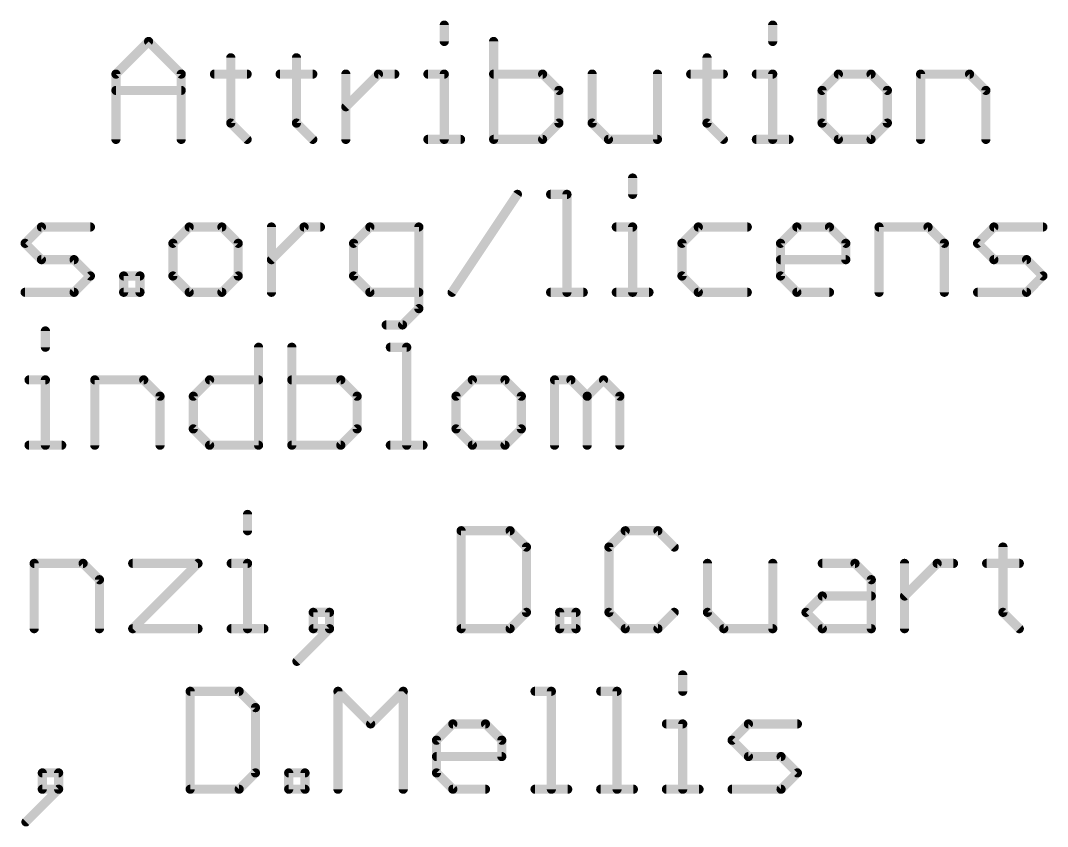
# Model space of a CAD drawing. Extents: x -0.75 to 3.47, y -1.8 to 2.11.
# Drawn here: x 1.404 to 2.075, y -1.796 to -1.269 of the extents above; entities that cross this region are included whole.
import ezdxf

# ---------------------------------------------------------------- set-up
doc = ezdxf.new("R2010")
doc.units = 0
doc.header["$MEASUREMENT"] = 0
doc.layers.add('51', color=53, linetype='CONTINUOUS')

msp = doc.modelspace()

# ---------------------------------------------------------------- linework, layer by layer
at = {"layer": '51', "const_width": 0.006}
for points in [[(1.680737, -1.27227), (1.680737, -1.282945)], [(1.895587, -1.27227), (1.895587, -1.282945)], [(1.465954, -1.304297), (1.487305, -1.282945)], [(1.487305, -1.282945), (1.508657, -1.304297)], [(1.713031, -1.282945), (1.713031, -1.347)], [(1.541085, -1.293621), (1.541085, -1.336324)], [(1.584055, -1.293621), (1.584055, -1.336324)], [(1.852617, -1.293621), (1.852617, -1.336324)], [(1.465954, -1.347), (1.465954, -1.304297)], [(1.508657, -1.304297), (1.508657, -1.347)], [(1.530409, -1.304297), (1.55176, -1.304297)], [(1.573379, -1.304297), (1.59473, -1.304297)], [(1.616349, -1.347), (1.616349, -1.304297)], [(1.616349, -1.325648), (1.6377, -1.304297)], [(1.6377, -1.304297), (1.648376, -1.304297)], [(1.670061, -1.304297), (1.680737, -1.304297)], [(1.680737, -1.304297), (1.680737, -1.347)], [(1.745059, -1.304297), (1.713031, -1.304297)], [(1.755734, -1.314973), (1.745059, -1.304297)], [(1.777486, -1.304297), (1.777486, -1.336324)], [(1.820189, -1.347), (1.820189, -1.304297)], [(1.841941, -1.304297), (1.863293, -1.304297)], [(1.884911, -1.304297), (1.895587, -1.304297)], [(1.895587, -1.304297), (1.895587, -1.347)], [(1.938557, -1.304297), (1.927881, -1.314973)], [(1.959909, -1.304297), (1.938557, -1.304297)], [(1.970584, -1.314973), (1.959909, -1.304297)], [(1.992336, -1.347), (1.992336, -1.304297)], [(1.992336, -1.304297), (2.024364, -1.304297)], [(2.024364, -1.304297), (2.035039, -1.314973)], [(1.465954, -1.314973), (1.508657, -1.314973)], [(1.755734, -1.336324), (1.755734, -1.314973)], [(1.927881, -1.314973), (1.927881, -1.336324)], [(1.970584, -1.336324), (1.970584, -1.314973)], [(2.035039, -1.314973), (2.035039, -1.347)], [(1.541085, -1.336324), (1.55176, -1.347)], [(1.584055, -1.336324), (1.59473, -1.347)], [(1.745059, -1.347), (1.755734, -1.336324)], [(1.777486, -1.336324), (1.788162, -1.347)], [(1.852617, -1.336324), (1.863293, -1.347)], [(1.927881, -1.336324), (1.938557, -1.347)], [(1.959909, -1.347), (1.970584, -1.336324)], [(1.670061, -1.347), (1.691413, -1.347)], [(1.713031, -1.347), (1.745059, -1.347)], [(1.788162, -1.347), (1.820189, -1.347)], [(1.884911, -1.347), (1.906263, -1.347)], [(1.938557, -1.347), (1.959909, -1.347)], [(1.80396, -1.37227), (1.80396, -1.382945)], [(1.685859, -1.447), (1.728562, -1.382945)], [(1.750314, -1.382945), (1.76099, -1.382945)], [(1.76099, -1.382945), (1.76099, -1.447)], [(1.406554, -1.414973), (1.41723, -1.404297)], [(1.41723, -1.404297), (1.449258, -1.404297)], [(1.513913, -1.404297), (1.503237, -1.414973)], [(1.535264, -1.404297), (1.513913, -1.404297)], [(1.54594, -1.414973), (1.535264, -1.404297)], [(1.567692, -1.447), (1.567692, -1.404297)], [(1.567692, -1.425648), (1.589043, -1.404297)], [(1.589043, -1.404297), (1.599719, -1.404297)], [(1.63208, -1.404297), (1.621404, -1.414973)], [(1.664107, -1.404297), (1.63208, -1.404297)], [(1.664107, -1.457676), (1.664107, -1.404297)], [(1.793284, -1.404297), (1.80396, -1.404297)], [(1.80396, -1.404297), (1.80396, -1.447)], [(1.84693, -1.404297), (1.836254, -1.414973)], [(1.878957, -1.404297), (1.84693, -1.404297)], [(1.900709, -1.414973), (1.911385, -1.404297)], [(1.911385, -1.404297), (1.932736, -1.404297)], [(1.932736, -1.404297), (1.943412, -1.414973)], [(1.965164, -1.447), (1.965164, -1.404297)], [(1.965164, -1.404297), (1.997191, -1.404297)], [(1.997191, -1.404297), (2.007867, -1.414973)], [(2.029619, -1.414973), (2.040295, -1.404297)], [(2.040295, -1.404297), (2.072322, -1.404297)], [(1.41723, -1.425648), (1.406554, -1.414973)], [(1.503237, -1.414973), (1.503237, -1.436324)], [(1.54594, -1.436324), (1.54594, -1.414973)], [(1.621404, -1.414973), (1.621404, -1.436324)], [(1.836254, -1.414973), (1.836254, -1.436324)], [(1.900709, -1.436324), (1.900709, -1.414973)], [(1.943412, -1.414973), (1.943412, -1.425648)], [(2.007867, -1.414973), (2.007867, -1.447)], [(2.040295, -1.425648), (2.029619, -1.414973)], [(1.438582, -1.425648), (1.41723, -1.425648)], [(1.449258, -1.436324), (1.438582, -1.425648)], [(1.943412, -1.425648), (1.900709, -1.425648)], [(2.061646, -1.425648), (2.040295, -1.425648)], [(2.072322, -1.436324), (2.061646, -1.425648)], [(1.438582, -1.447), (1.449258, -1.436324)], [(1.471009, -1.447), (1.471009, -1.436324)], [(1.471009, -1.436324), (1.481685, -1.436324)], [(1.481685, -1.436324), (1.481685, -1.447)], [(1.503237, -1.436324), (1.513913, -1.447)], [(1.535264, -1.447), (1.54594, -1.436324)], [(1.621404, -1.436324), (1.63208, -1.447)], [(1.836254, -1.436324), (1.84693, -1.447)], [(1.911385, -1.447), (1.900709, -1.436324)], [(2.061646, -1.447), (2.072322, -1.436324)], [(1.406554, -1.447), (1.438582, -1.447)], [(1.481685, -1.447), (1.471009, -1.447)], [(1.513913, -1.447), (1.535264, -1.447)], [(1.63208, -1.447), (1.664107, -1.447)], [(1.750314, -1.447), (1.771666, -1.447)], [(1.793284, -1.447), (1.814636, -1.447)], [(1.84693, -1.447), (1.878957, -1.447)], [(1.932736, -1.447), (1.911385, -1.447)], [(2.029619, -1.447), (2.061646, -1.447)], [(1.653432, -1.468352), (1.664107, -1.457676)], [(1.419813, -1.47227), (1.419813, -1.482945)], [(1.642756, -1.468352), (1.653432, -1.468352)], [(1.559266, -1.482945), (1.559266, -1.547)], [(1.581017, -1.482945), (1.581017, -1.547)], [(1.645472, -1.482945), (1.656148, -1.482945)], [(1.656148, -1.482945), (1.656148, -1.547)], [(1.409137, -1.504297), (1.419813, -1.504297)], [(1.419813, -1.504297), (1.419813, -1.547)], [(1.452107, -1.547), (1.452107, -1.504297)], [(1.452107, -1.504297), (1.484135, -1.504297)], [(1.484135, -1.504297), (1.494811, -1.514973)], [(1.516562, -1.514973), (1.527238, -1.504297)], [(1.527238, -1.504297), (1.559266, -1.504297)], [(1.613045, -1.504297), (1.581017, -1.504297)], [(1.62372, -1.514973), (1.613045, -1.504297)], [(1.699118, -1.504297), (1.688442, -1.514973)], [(1.72047, -1.504297), (1.699118, -1.504297)], [(1.731145, -1.514973), (1.72047, -1.504297)], [(1.752897, -1.547), (1.752897, -1.504297)], [(1.752897, -1.504297), (1.763573, -1.504297)], [(1.763573, -1.504297), (1.774249, -1.514973)], [(1.774249, -1.514973), (1.784925, -1.504297)], [(1.784925, -1.504297), (1.7956, -1.514973)], [(1.494811, -1.514973), (1.494811, -1.547)], [(1.516562, -1.536324), (1.516562, -1.514973)], [(1.62372, -1.536324), (1.62372, -1.514973)], [(1.688442, -1.514973), (1.688442, -1.536324)], [(1.731145, -1.536324), (1.731145, -1.514973)], [(1.774249, -1.514973), (1.774249, -1.547)], [(1.7956, -1.514973), (1.7956, -1.547)], [(1.527238, -1.547), (1.516562, -1.536324)], [(1.613045, -1.547), (1.62372, -1.536324)], [(1.688442, -1.536324), (1.699118, -1.547)], [(1.72047, -1.547), (1.731145, -1.536324)], [(1.409137, -1.547), (1.430489, -1.547)], [(1.559266, -1.547), (1.527238, -1.547)], [(1.581017, -1.547), (1.613045, -1.547)], [(1.645472, -1.547), (1.666824, -1.547)], [(1.699118, -1.547), (1.72047, -1.547)], [(1.552062, -1.59227), (1.552062, -1.602945)], [(1.691781, -1.602945), (1.691781, -1.667)], [(1.723808, -1.602945), (1.691781, -1.602945)], [(1.734484, -1.613621), (1.723808, -1.602945)], [(1.799139, -1.602945), (1.788464, -1.613621)], [(1.820491, -1.602945), (1.799139, -1.602945)], [(1.831167, -1.613621), (1.820491, -1.602945)], [(1.734484, -1.656324), (1.734484, -1.613621)], [(1.788464, -1.613621), (1.788464, -1.656324)], [(2.046217, -1.613621), (2.046217, -1.656324)], [(1.412476, -1.667), (1.412476, -1.624297)], [(1.412476, -1.624297), (1.444504, -1.624297)], [(1.444504, -1.624297), (1.455179, -1.634973)], [(1.476931, -1.624297), (1.519634, -1.624297)], [(1.519634, -1.624297), (1.476931, -1.667)], [(1.541386, -1.624297), (1.552062, -1.624297)], [(1.552062, -1.624297), (1.552062, -1.667)], [(1.852919, -1.624297), (1.852919, -1.656324)], [(1.895622, -1.667), (1.895622, -1.624297)], [(1.928049, -1.624297), (1.949401, -1.624297)], [(1.949401, -1.624297), (1.960077, -1.634973)], [(1.981828, -1.667), (1.981828, -1.624297)], [(1.981828, -1.645648), (2.00318, -1.624297)], [(2.00318, -1.624297), (2.013856, -1.624297)], [(2.035541, -1.624297), (2.056892, -1.624297)], [(1.455179, -1.634973), (1.455179, -1.667)], [(1.960077, -1.634973), (1.960077, -1.667)], [(1.917374, -1.656324), (1.928049, -1.645648)], [(1.928049, -1.645648), (1.960077, -1.645648)], [(1.605708, -1.656324), (1.595032, -1.656324)], [(1.595032, -1.656324), (1.595032, -1.667)], [(1.605708, -1.667), (1.605708, -1.656324)], [(1.723808, -1.667), (1.734484, -1.656324)], [(1.756236, -1.667), (1.756236, -1.656324)], [(1.756236, -1.656324), (1.766912, -1.656324)], [(1.766912, -1.656324), (1.766912, -1.667)], [(1.788464, -1.656324), (1.799139, -1.667)], [(1.820491, -1.667), (1.831167, -1.656324)], [(1.852919, -1.656324), (1.863594, -1.667)], [(1.928049, -1.667), (1.917374, -1.656324)], [(2.046217, -1.656324), (2.056892, -1.667)], [(1.476931, -1.667), (1.519634, -1.667)], [(1.541386, -1.667), (1.562738, -1.667)], [(1.584356, -1.688352), (1.605708, -1.667)], [(1.595032, -1.667), (1.605708, -1.667)], [(1.691781, -1.667), (1.723808, -1.667)], [(1.766912, -1.667), (1.756236, -1.667)], [(1.799139, -1.667), (1.820491, -1.667)], [(1.863594, -1.667), (1.895622, -1.667)], [(1.960077, -1.667), (1.928049, -1.667)], [(1.836739, -1.69727), (1.836739, -1.707945)], [(1.514531, -1.707945), (1.514531, -1.772)], [(1.546558, -1.707945), (1.514531, -1.707945)], [(1.557234, -1.718621), (1.546558, -1.707945)], [(1.611213, -1.772), (1.611213, -1.707945)], [(1.611213, -1.707945), (1.632565, -1.729297)], [(1.632565, -1.729297), (1.653917, -1.707945)], [(1.653917, -1.707945), (1.653917, -1.772)], [(1.740123, -1.707945), (1.750799, -1.707945)], [(1.750799, -1.707945), (1.750799, -1.772)], [(1.783093, -1.707945), (1.793769, -1.707945)], [(1.793769, -1.707945), (1.793769, -1.772)], [(1.557234, -1.761324), (1.557234, -1.718621)], [(1.675668, -1.739973), (1.686344, -1.729297)], [(1.686344, -1.729297), (1.707696, -1.729297)], [(1.707696, -1.729297), (1.718372, -1.739973)], [(1.826063, -1.729297), (1.836739, -1.729297)], [(1.836739, -1.729297), (1.836739, -1.772)], [(1.869033, -1.739973), (1.879709, -1.729297)], [(1.879709, -1.729297), (1.911736, -1.729297)], [(1.675668, -1.761324), (1.675668, -1.739973)], [(1.718372, -1.739973), (1.718372, -1.750648)], [(1.879709, -1.750648), (1.869033, -1.739973)], [(1.718372, -1.750648), (1.675668, -1.750648)], [(1.901061, -1.750648), (1.879709, -1.750648)], [(1.911736, -1.761324), (1.901061, -1.750648)], [(1.428458, -1.761324), (1.417782, -1.761324)], [(1.417782, -1.761324), (1.417782, -1.772)], [(1.428458, -1.772), (1.428458, -1.761324)], [(1.546558, -1.772), (1.557234, -1.761324)], [(1.578986, -1.772), (1.578986, -1.761324)], [(1.578986, -1.761324), (1.589662, -1.761324)], [(1.589662, -1.761324), (1.589662, -1.772)], [(1.686344, -1.772), (1.675668, -1.761324)], [(1.901061, -1.772), (1.911736, -1.761324)], [(1.407106, -1.793352), (1.428458, -1.772)], [(1.417782, -1.772), (1.428458, -1.772)], [(1.514531, -1.772), (1.546558, -1.772)], [(1.589662, -1.772), (1.578986, -1.772)], [(1.707696, -1.772), (1.686344, -1.772)], [(1.740123, -1.772), (1.761475, -1.772)], [(1.783093, -1.772), (1.804445, -1.772)], [(1.826063, -1.772), (1.847415, -1.772)], [(1.869033, -1.772), (1.901061, -1.772)]]:
    msp.add_lwpolyline(points, dxfattribs=at)
at = {"layer": '51', "const_width": 0.003}
for points in [[(1.682237, -1.27227, 1), (1.679237, -1.27227)], [(1.897087, -1.27227, 1), (1.894087, -1.27227)], [(1.488366, -1.281885, 1), (1.486245, -1.284006)], [(1.488366, -1.284006, 1), (1.486245, -1.281885)], [(1.679237, -1.282945, 1), (1.682237, -1.282945)], [(1.714531, -1.282945, 1), (1.711531, -1.282945)], [(1.894087, -1.282945, 1), (1.897087, -1.282945)], [(1.542585, -1.293621, 1), (1.539585, -1.293621)], [(1.585555, -1.293621, 1), (1.582555, -1.293621)], [(1.854117, -1.293621, 1), (1.851117, -1.293621)], [(1.467454, -1.304297, 1), (1.464454, -1.304297)], [(1.464893, -1.303236, 1), (1.467015, -1.305358)], [(1.510157, -1.304297, 1), (1.507157, -1.304297)], [(1.507596, -1.305358, 1), (1.509718, -1.303236)], [(1.530409, -1.302797, 1), (1.530409, -1.305797)], [(1.55176, -1.305797, 1), (1.55176, -1.302797)], [(1.573379, -1.302797, 1), (1.573379, -1.305797)], [(1.59473, -1.305797, 1), (1.59473, -1.302797)], [(1.617849, -1.304297, 1), (1.614849, -1.304297)], [(1.6377, -1.302797, 1), (1.6377, -1.305797)], [(1.638761, -1.305358, 1), (1.63664, -1.303236)], [(1.648376, -1.305797, 1), (1.648376, -1.302797)], [(1.670061, -1.302797, 1), (1.670061, -1.305797)], [(1.682237, -1.304297, 1), (1.679237, -1.304297)], [(1.680737, -1.305797, 1), (1.680737, -1.302797)], [(1.713031, -1.302797, 1), (1.713031, -1.305797)], [(1.746119, -1.303236, 1), (1.743998, -1.305358)], [(1.745059, -1.305797, 1), (1.745059, -1.302797)], [(1.778986, -1.304297, 1), (1.775986, -1.304297)], [(1.821689, -1.304297, 1), (1.818689, -1.304297)], [(1.841941, -1.302797, 1), (1.841941, -1.305797)], [(1.863293, -1.305797, 1), (1.863293, -1.302797)], [(1.884911, -1.302797, 1), (1.884911, -1.305797)], [(1.897087, -1.304297, 1), (1.894087, -1.304297)], [(1.895587, -1.305797, 1), (1.895587, -1.302797)], [(1.938557, -1.302797, 1), (1.938557, -1.305797)], [(1.939618, -1.305358, 1), (1.937496, -1.303236)], [(1.960969, -1.303236, 1), (1.958848, -1.305358)], [(1.959909, -1.305797, 1), (1.959909, -1.302797)], [(1.993836, -1.304297, 1), (1.990836, -1.304297)], [(1.992336, -1.302797, 1), (1.992336, -1.305797)], [(2.025424, -1.303236, 1), (2.023303, -1.305358)], [(2.024364, -1.305797, 1), (2.024364, -1.302797)], [(1.465954, -1.313473, 1), (1.465954, -1.316473)], [(1.508657, -1.316473, 1), (1.508657, -1.313473)], [(1.757234, -1.314973, 1), (1.754234, -1.314973)], [(1.754674, -1.316033, 1), (1.756795, -1.313912)], [(1.929381, -1.314973, 1), (1.926381, -1.314973)], [(1.926821, -1.313912, 1), (1.928942, -1.316033)], [(1.972084, -1.314973, 1), (1.969084, -1.314973)], [(1.969524, -1.316033, 1), (1.971645, -1.313912)], [(2.036539, -1.314973, 1), (2.033539, -1.314973)], [(2.033979, -1.316033, 1), (2.0361, -1.313912)], [(1.615288, -1.324588, 1), (1.61741, -1.326709)], [(1.542145, -1.335264, 1), (1.540024, -1.337385)], [(1.539585, -1.336324, 1), (1.542585, -1.336324)], [(1.585115, -1.335264, 1), (1.582994, -1.337385)], [(1.582555, -1.336324, 1), (1.585555, -1.336324)], [(1.754234, -1.336324, 1), (1.757234, -1.336324)], [(1.756795, -1.337385, 1), (1.754674, -1.335264)], [(1.775986, -1.336324, 1), (1.778986, -1.336324)], [(1.778547, -1.335264, 1), (1.776426, -1.337385)], [(1.853678, -1.335264, 1), (1.851556, -1.337385)], [(1.851117, -1.336324, 1), (1.854117, -1.336324)], [(1.926381, -1.336324, 1), (1.929381, -1.336324)], [(1.928942, -1.335264, 1), (1.926821, -1.337385)], [(1.969084, -1.336324, 1), (1.972084, -1.336324)], [(1.971645, -1.337385, 1), (1.969524, -1.335264)], [(1.464454, -1.347, 1), (1.467454, -1.347)], [(1.507157, -1.347, 1), (1.510157, -1.347)], [(1.5507, -1.348061, 1), (1.552821, -1.345939)], [(1.59367, -1.348061, 1), (1.595791, -1.345939)], [(1.614849, -1.347, 1), (1.617849, -1.347)], [(1.670061, -1.3455, 1), (1.670061, -1.3485)], [(1.679237, -1.347, 1), (1.682237, -1.347)], [(1.691413, -1.3485, 1), (1.691413, -1.3455)], [(1.713031, -1.3455, 1), (1.713031, -1.3485)], [(1.711531, -1.347, 1), (1.714531, -1.347)], [(1.743998, -1.345939, 1), (1.746119, -1.348061)], [(1.745059, -1.3485, 1), (1.745059, -1.3455)], [(1.788162, -1.3455, 1), (1.788162, -1.3485)], [(1.787101, -1.348061, 1), (1.789223, -1.345939)], [(1.818689, -1.347, 1), (1.821689, -1.347)], [(1.820189, -1.3485, 1), (1.820189, -1.3455)], [(1.862232, -1.348061, 1), (1.864353, -1.345939)], [(1.884911, -1.3455, 1), (1.884911, -1.3485)], [(1.894087, -1.347, 1), (1.897087, -1.347)], [(1.906263, -1.3485, 1), (1.906263, -1.3455)], [(1.938557, -1.3455, 1), (1.938557, -1.3485)], [(1.937496, -1.348061, 1), (1.939618, -1.345939)], [(1.958848, -1.345939, 1), (1.960969, -1.348061)], [(1.959909, -1.3485, 1), (1.959909, -1.3455)], [(1.990836, -1.347, 1), (1.993836, -1.347)], [(2.033539, -1.347, 1), (2.036539, -1.347)], [(1.80546, -1.37227, 1), (1.80246, -1.37227)], [(1.72981, -1.383777, 1), (1.727314, -1.382113)], [(1.750314, -1.381445, 1), (1.750314, -1.384445)], [(1.76249, -1.382945, 1), (1.75949, -1.382945)], [(1.76099, -1.384445, 1), (1.76099, -1.381445)], [(1.80246, -1.382945, 1), (1.80546, -1.382945)], [(1.41723, -1.402797, 1), (1.41723, -1.405797)], [(1.418291, -1.405358, 1), (1.416169, -1.403236)], [(1.449258, -1.405797, 1), (1.449258, -1.402797)], [(1.513913, -1.402797, 1), (1.513913, -1.405797)], [(1.514973, -1.405358, 1), (1.512852, -1.403236)], [(1.536325, -1.403236, 1), (1.534203, -1.405358)], [(1.535264, -1.405797, 1), (1.535264, -1.402797)], [(1.569192, -1.404297, 1), (1.566192, -1.404297)], [(1.589043, -1.402797, 1), (1.589043, -1.405797)], [(1.590104, -1.405358, 1), (1.587983, -1.403236)], [(1.599719, -1.405797, 1), (1.599719, -1.402797)], [(1.63208, -1.402797, 1), (1.63208, -1.405797)], [(1.633141, -1.405358, 1), (1.631019, -1.403236)], [(1.665607, -1.404297, 1), (1.662607, -1.404297)], [(1.664107, -1.405797, 1), (1.664107, -1.402797)], [(1.793284, -1.402797, 1), (1.793284, -1.405797)], [(1.80546, -1.404297, 1), (1.80246, -1.404297)], [(1.80396, -1.405797, 1), (1.80396, -1.402797)], [(1.84693, -1.402797, 1), (1.84693, -1.405797)], [(1.847991, -1.405358, 1), (1.845869, -1.403236)], [(1.878957, -1.405797, 1), (1.878957, -1.402797)], [(1.911385, -1.402797, 1), (1.911385, -1.405797)], [(1.912446, -1.405358, 1), (1.910324, -1.403236)], [(1.933797, -1.403236, 1), (1.931676, -1.405358)], [(1.932736, -1.405797, 1), (1.932736, -1.402797)], [(1.966664, -1.404297, 1), (1.963664, -1.404297)], [(1.965164, -1.402797, 1), (1.965164, -1.405797)], [(1.998252, -1.403236, 1), (1.996131, -1.405358)], [(1.997191, -1.405797, 1), (1.997191, -1.402797)], [(2.040295, -1.402797, 1), (2.040295, -1.405797)], [(2.041355, -1.405358, 1), (2.039234, -1.403236)], [(2.072322, -1.405797, 1), (2.072322, -1.402797)], [(1.407615, -1.413912, 1), (1.405494, -1.416033)], [(1.405494, -1.413912, 1), (1.407615, -1.416033)], [(1.504737, -1.414973, 1), (1.501737, -1.414973)], [(1.502176, -1.413912, 1), (1.504298, -1.416033)], [(1.54744, -1.414973, 1), (1.54444, -1.414973)], [(1.544879, -1.416033, 1), (1.547001, -1.413912)], [(1.622904, -1.414973, 1), (1.619904, -1.414973)], [(1.620344, -1.413912, 1), (1.622465, -1.416033)], [(1.837754, -1.414973, 1), (1.834754, -1.414973)], [(1.835194, -1.413912, 1), (1.837315, -1.416033)], [(1.902209, -1.414973, 1), (1.899209, -1.414973)], [(1.899648, -1.413912, 1), (1.90177, -1.416033)], [(1.944912, -1.414973, 1), (1.941912, -1.414973)], [(1.942352, -1.416033, 1), (1.944473, -1.413912)], [(2.009367, -1.414973, 1), (2.006367, -1.414973)], [(2.006807, -1.416033, 1), (2.008928, -1.413912)], [(2.03068, -1.413912, 1), (2.028558, -1.416033)], [(2.028558, -1.413912, 1), (2.03068, -1.416033)], [(1.41723, -1.424148, 1), (1.41723, -1.427148)], [(1.416169, -1.426709, 1), (1.418291, -1.424588)], [(1.439642, -1.424588, 1), (1.437521, -1.426709)], [(1.438582, -1.427148, 1), (1.438582, -1.424148)], [(1.566631, -1.424588, 1), (1.568752, -1.426709)], [(1.900709, -1.424148, 1), (1.900709, -1.427148)], [(1.941912, -1.425648, 1), (1.944912, -1.425648)], [(1.943412, -1.427148, 1), (1.943412, -1.424148)], [(2.040295, -1.424148, 1), (2.040295, -1.427148)], [(2.039234, -1.426709, 1), (2.041355, -1.424588)], [(2.062707, -1.424588, 1), (2.060586, -1.426709)], [(2.061646, -1.427148, 1), (2.061646, -1.424148)], [(1.450318, -1.437385, 1), (1.448197, -1.435264)], [(1.448197, -1.437385, 1), (1.450318, -1.435264)], [(1.472509, -1.436324, 1), (1.469509, -1.436324)], [(1.471009, -1.434824, 1), (1.471009, -1.437824)], [(1.483185, -1.436324, 1), (1.480185, -1.436324)], [(1.481685, -1.437824, 1), (1.481685, -1.434824)], [(1.504297, -1.435264, 1), (1.502176, -1.437385)], [(1.501737, -1.436324, 1), (1.504737, -1.436324)], [(1.54444, -1.436324, 1), (1.54744, -1.436324)], [(1.547001, -1.437385, 1), (1.544879, -1.435264)], [(1.619904, -1.436324, 1), (1.622904, -1.436324)], [(1.622465, -1.435264, 1), (1.620344, -1.437385)], [(1.834754, -1.436324, 1), (1.837754, -1.436324)], [(1.837315, -1.435264, 1), (1.835194, -1.437385)], [(1.90177, -1.435264, 1), (1.899648, -1.437385)], [(1.899209, -1.436324, 1), (1.902209, -1.436324)], [(2.073383, -1.437385, 1), (2.071262, -1.435264)], [(2.071262, -1.437385, 1), (2.073383, -1.435264)], [(1.406554, -1.4455, 1), (1.406554, -1.4485)], [(1.438582, -1.4485, 1), (1.438582, -1.4455)], [(1.471009, -1.4455, 1), (1.471009, -1.4485)], [(1.481685, -1.4485, 1), (1.481685, -1.4455)], [(1.513913, -1.4455, 1), (1.513913, -1.4485)], [(1.535264, -1.4485, 1), (1.535264, -1.4455)], [(1.63208, -1.4455, 1), (1.63208, -1.4485)], [(1.664107, -1.4485, 1), (1.664107, -1.4455)], [(1.750314, -1.4455, 1), (1.750314, -1.4485)], [(1.771666, -1.4485, 1), (1.771666, -1.4455)], [(1.793284, -1.4455, 1), (1.793284, -1.4485)], [(1.814636, -1.4485, 1), (1.814636, -1.4455)], [(1.84693, -1.4455, 1), (1.84693, -1.4485)], [(1.878957, -1.4485, 1), (1.878957, -1.4455)], [(1.911385, -1.4455, 1), (1.911385, -1.4485)], [(1.932736, -1.4485, 1), (1.932736, -1.4455)], [(2.029619, -1.4455, 1), (2.029619, -1.4485)], [(2.061646, -1.4485, 1), (2.061646, -1.4455)], [(1.437521, -1.445939, 1), (1.439642, -1.448061)], [(1.469509, -1.447, 1), (1.472509, -1.447)], [(1.480185, -1.447, 1), (1.483185, -1.447)], [(1.512852, -1.448061, 1), (1.514973, -1.445939)], [(1.534203, -1.445939, 1), (1.536325, -1.448061)], [(1.566192, -1.447, 1), (1.569192, -1.447)], [(1.631019, -1.448061, 1), (1.633141, -1.445939)], [(1.684611, -1.446168, 1), (1.687107, -1.447832)], [(1.75949, -1.447, 1), (1.76249, -1.447)], [(1.80246, -1.447, 1), (1.80546, -1.447)], [(1.845869, -1.448061, 1), (1.847991, -1.445939)], [(1.910324, -1.448061, 1), (1.912446, -1.445939)], [(1.963664, -1.447, 1), (1.966664, -1.447)], [(2.006367, -1.447, 1), (2.009367, -1.447)], [(2.060586, -1.445939, 1), (2.062707, -1.448061)], [(1.662607, -1.457676, 1), (1.665607, -1.457676)], [(1.665168, -1.458736, 1), (1.663047, -1.456615)], [(1.421313, -1.47227, 1), (1.418313, -1.47227)], [(1.642756, -1.466852, 1), (1.642756, -1.469852)], [(1.652371, -1.467291, 1), (1.654492, -1.469412)], [(1.653432, -1.469852, 1), (1.653432, -1.466852)], [(1.418313, -1.482945, 1), (1.421313, -1.482945)], [(1.560766, -1.482945, 1), (1.557766, -1.482945)], [(1.582517, -1.482945, 1), (1.579517, -1.482945)], [(1.645472, -1.481445, 1), (1.645472, -1.484445)], [(1.657648, -1.482945, 1), (1.654648, -1.482945)], [(1.656148, -1.484445, 1), (1.656148, -1.481445)], [(1.409137, -1.502797, 1), (1.409137, -1.505797)], [(1.421313, -1.504297, 1), (1.418313, -1.504297)], [(1.419813, -1.505797, 1), (1.419813, -1.502797)], [(1.453607, -1.504297, 1), (1.450607, -1.504297)], [(1.452107, -1.502797, 1), (1.452107, -1.505797)], [(1.485195, -1.503236, 1), (1.483074, -1.505358)], [(1.484135, -1.505797, 1), (1.484135, -1.502797)], [(1.527238, -1.502797, 1), (1.527238, -1.505797)], [(1.528299, -1.505358, 1), (1.526177, -1.503236)], [(1.559266, -1.505797, 1), (1.559266, -1.502797)], [(1.581017, -1.502797, 1), (1.581017, -1.505797)], [(1.614105, -1.503236, 1), (1.611984, -1.505358)], [(1.613045, -1.505797, 1), (1.613045, -1.502797)], [(1.699118, -1.502797, 1), (1.699118, -1.505797)], [(1.700179, -1.505358, 1), (1.698057, -1.503236)], [(1.72153, -1.503236, 1), (1.719409, -1.505358)], [(1.72047, -1.505797, 1), (1.72047, -1.502797)], [(1.754397, -1.504297, 1), (1.751397, -1.504297)], [(1.752897, -1.502797, 1), (1.752897, -1.505797)], [(1.764634, -1.503236, 1), (1.762512, -1.505358)], [(1.763573, -1.505797, 1), (1.763573, -1.502797)], [(1.785985, -1.503236, 1), (1.783864, -1.505358)], [(1.785985, -1.505358, 1), (1.783864, -1.503236)], [(1.496311, -1.514973, 1), (1.493311, -1.514973)], [(1.49375, -1.516033, 1), (1.495871, -1.513912)], [(1.518062, -1.514973, 1), (1.515062, -1.514973)], [(1.515502, -1.513912, 1), (1.517623, -1.516033)], [(1.62522, -1.514973, 1), (1.62222, -1.514973)], [(1.62266, -1.516033, 1), (1.624781, -1.513912)], [(1.689942, -1.514973, 1), (1.686942, -1.514973)], [(1.687382, -1.513912, 1), (1.689503, -1.516033)], [(1.732645, -1.514973, 1), (1.729645, -1.514973)], [(1.730085, -1.516033, 1), (1.732206, -1.513912)], [(1.775749, -1.514973, 1), (1.772749, -1.514973)], [(1.773188, -1.513912, 1), (1.775309, -1.516033)], [(1.773188, -1.516033, 1), (1.775309, -1.513912)], [(1.7971, -1.514973, 1), (1.7941, -1.514973)], [(1.79454, -1.516033, 1), (1.796661, -1.513912)], [(1.515062, -1.536324, 1), (1.518062, -1.536324)], [(1.517623, -1.535264, 1), (1.515502, -1.537385)], [(1.62222, -1.536324, 1), (1.62522, -1.536324)], [(1.624781, -1.537385, 1), (1.62266, -1.535264)], [(1.686942, -1.536324, 1), (1.689942, -1.536324)], [(1.689503, -1.535264, 1), (1.687382, -1.537385)], [(1.729645, -1.536324, 1), (1.732645, -1.536324)], [(1.732206, -1.537385, 1), (1.730085, -1.535264)], [(1.409137, -1.5455, 1), (1.409137, -1.5485)], [(1.430489, -1.5485, 1), (1.430489, -1.5455)], [(1.527238, -1.5455, 1), (1.527238, -1.5485)], [(1.526177, -1.548061, 1), (1.528299, -1.545939)], [(1.559266, -1.5485, 1), (1.559266, -1.5455)], [(1.581017, -1.5455, 1), (1.581017, -1.5485)], [(1.611984, -1.545939, 1), (1.614105, -1.548061)], [(1.613045, -1.5485, 1), (1.613045, -1.5455)], [(1.645472, -1.5455, 1), (1.645472, -1.5485)], [(1.666824, -1.5485, 1), (1.666824, -1.5455)], [(1.699118, -1.5455, 1), (1.699118, -1.5485)], [(1.698057, -1.548061, 1), (1.700179, -1.545939)], [(1.719409, -1.545939, 1), (1.72153, -1.548061)], [(1.72047, -1.5485, 1), (1.72047, -1.5455)], [(1.418313, -1.547, 1), (1.421313, -1.547)], [(1.450607, -1.547, 1), (1.453607, -1.547)], [(1.493311, -1.547, 1), (1.496311, -1.547)], [(1.557766, -1.547, 1), (1.560766, -1.547)], [(1.579517, -1.547, 1), (1.582517, -1.547)], [(1.654648, -1.547, 1), (1.657648, -1.547)], [(1.751397, -1.547, 1), (1.754397, -1.547)], [(1.772749, -1.547, 1), (1.775749, -1.547)], [(1.7941, -1.547, 1), (1.7971, -1.547)], [(1.553562, -1.59227, 1), (1.550562, -1.59227)], [(1.550562, -1.602945, 1), (1.553562, -1.602945)], [(1.693281, -1.602945, 1), (1.690281, -1.602945)], [(1.691781, -1.601445, 1), (1.691781, -1.604445)], [(1.724869, -1.601885, 1), (1.722748, -1.604006)], [(1.723808, -1.604445, 1), (1.723808, -1.601445)], [(1.799139, -1.601445, 1), (1.799139, -1.604445)], [(1.8002, -1.604006, 1), (1.798079, -1.601885)], [(1.821552, -1.601885, 1), (1.81943, -1.604006)], [(1.820491, -1.604445, 1), (1.820491, -1.601445)], [(1.735984, -1.613621, 1), (1.732984, -1.613621)], [(1.733424, -1.614682, 1), (1.735545, -1.61256)], [(1.787403, -1.61256, 1), (1.789524, -1.614682)], [(1.789964, -1.613621, 1), (1.786964, -1.613621)], [(1.830106, -1.614682, 1), (1.832227, -1.61256)], [(2.047717, -1.613621, 1), (2.044717, -1.613621)], [(1.413976, -1.624297, 1), (1.410976, -1.624297)], [(1.412476, -1.622797, 1), (1.412476, -1.625797)], [(1.445564, -1.623236, 1), (1.443443, -1.625358)], [(1.444504, -1.625797, 1), (1.444504, -1.622797)], [(1.476931, -1.622797, 1), (1.476931, -1.625797)], [(1.520695, -1.625358, 1), (1.518574, -1.623236)], [(1.519634, -1.625797, 1), (1.519634, -1.622797)], [(1.541386, -1.622797, 1), (1.541386, -1.625797)], [(1.553562, -1.624297, 1), (1.550562, -1.624297)], [(1.552062, -1.625797, 1), (1.552062, -1.622797)], [(1.854419, -1.624297, 1), (1.851419, -1.624297)], [(1.897122, -1.624297, 1), (1.894122, -1.624297)], [(1.928049, -1.622797, 1), (1.928049, -1.625797)], [(1.950461, -1.623236, 1), (1.94834, -1.625358)], [(1.949401, -1.625797, 1), (1.949401, -1.622797)], [(1.983328, -1.624297, 1), (1.980328, -1.624297)], [(2.00318, -1.622797, 1), (2.00318, -1.625797)], [(2.004241, -1.625358, 1), (2.002119, -1.623236)], [(2.013856, -1.625797, 1), (2.013856, -1.622797)], [(2.035541, -1.622797, 1), (2.035541, -1.625797)], [(2.056892, -1.625797, 1), (2.056892, -1.622797)], [(1.456679, -1.634973, 1), (1.453679, -1.634973)], [(1.961577, -1.634973, 1), (1.958577, -1.634973)], [(1.454119, -1.636033, 1), (1.45624, -1.633912)], [(1.959016, -1.636033, 1), (1.961137, -1.633912)], [(1.928049, -1.644148, 1), (1.928049, -1.647148)], [(1.92911, -1.646709, 1), (1.926989, -1.644588)], [(1.960077, -1.647148, 1), (1.960077, -1.644148)], [(1.980768, -1.644588, 1), (1.982889, -1.646709)], [(1.595032, -1.654824, 1), (1.595032, -1.657824)], [(1.596532, -1.656324, 1), (1.593532, -1.656324)], [(1.607208, -1.656324, 1), (1.604208, -1.656324)], [(1.605708, -1.657824, 1), (1.605708, -1.654824)], [(1.732984, -1.656324, 1), (1.735984, -1.656324)], [(1.735545, -1.657385, 1), (1.733424, -1.655264)], [(1.757736, -1.656324, 1), (1.754736, -1.656324)], [(1.756236, -1.654824, 1), (1.756236, -1.657824)], [(1.768412, -1.656324, 1), (1.765412, -1.656324)], [(1.766912, -1.657824, 1), (1.766912, -1.654824)], [(1.789524, -1.655264, 1), (1.787403, -1.657385)], [(1.786964, -1.656324, 1), (1.789964, -1.656324)], [(1.832227, -1.657385, 1), (1.830106, -1.655264)], [(1.853979, -1.655264, 1), (1.851858, -1.657385)], [(1.851419, -1.656324, 1), (1.854419, -1.656324)], [(1.918434, -1.655264, 1), (1.916313, -1.657385)], [(1.916313, -1.655264, 1), (1.918434, -1.657385)], [(2.047277, -1.655264, 1), (2.045156, -1.657385)], [(2.044717, -1.656324, 1), (2.047717, -1.656324)], [(1.410976, -1.667, 1), (1.413976, -1.667)], [(1.453679, -1.667, 1), (1.456679, -1.667)], [(1.476931, -1.6655, 1), (1.476931, -1.6685)], [(1.475871, -1.665939, 1), (1.477992, -1.668061)], [(1.519634, -1.6685, 1), (1.519634, -1.6655)], [(1.541386, -1.6655, 1), (1.541386, -1.6685)], [(1.550562, -1.667, 1), (1.553562, -1.667)], [(1.562738, -1.6685, 1), (1.562738, -1.6655)], [(1.595032, -1.6655, 1), (1.595032, -1.6685)], [(1.593532, -1.667, 1), (1.596532, -1.667)], [(1.604208, -1.667, 1), (1.607208, -1.667)], [(1.606768, -1.668061, 1), (1.604647, -1.665939)], [(1.605708, -1.6685, 1), (1.605708, -1.6655)], [(1.691781, -1.6655, 1), (1.691781, -1.6685)], [(1.690281, -1.667, 1), (1.693281, -1.667)], [(1.722748, -1.665939, 1), (1.724869, -1.668061)], [(1.723808, -1.6685, 1), (1.723808, -1.6655)], [(1.756236, -1.6655, 1), (1.756236, -1.6685)], [(1.754736, -1.667, 1), (1.757736, -1.667)], [(1.765412, -1.667, 1), (1.768412, -1.667)], [(1.766912, -1.6685, 1), (1.766912, -1.6655)], [(1.799139, -1.6655, 1), (1.799139, -1.6685)], [(1.798079, -1.668061, 1), (1.8002, -1.665939)], [(1.81943, -1.665939, 1), (1.821552, -1.668061)], [(1.820491, -1.6685, 1), (1.820491, -1.6655)], [(1.863594, -1.6655, 1), (1.863594, -1.6685)], [(1.862534, -1.668061, 1), (1.864655, -1.665939)], [(1.894122, -1.667, 1), (1.897122, -1.667)], [(1.895622, -1.6685, 1), (1.895622, -1.6655)], [(1.928049, -1.6655, 1), (1.928049, -1.6685)], [(1.926989, -1.668061, 1), (1.92911, -1.665939)], [(1.958577, -1.667, 1), (1.961577, -1.667)], [(1.960077, -1.6685, 1), (1.960077, -1.6655)], [(1.980328, -1.667, 1), (1.983328, -1.667)], [(2.055832, -1.668061, 1), (2.057953, -1.665939)], [(1.583296, -1.687291, 1), (1.585417, -1.689412)], [(1.838239, -1.69727, 1), (1.835239, -1.69727)], [(1.516031, -1.707945, 1), (1.513031, -1.707945)], [(1.514531, -1.706445, 1), (1.514531, -1.709445)], [(1.547619, -1.706885, 1), (1.545498, -1.709006)], [(1.546558, -1.709445, 1), (1.546558, -1.706445)], [(1.612713, -1.707945, 1), (1.609713, -1.707945)], [(1.612274, -1.706885, 1), (1.610153, -1.709006)], [(1.655417, -1.707945, 1), (1.652417, -1.707945)], [(1.654977, -1.709006, 1), (1.652856, -1.706885)], [(1.740123, -1.706445, 1), (1.740123, -1.709445)], [(1.752299, -1.707945, 1), (1.749299, -1.707945)], [(1.750799, -1.709445, 1), (1.750799, -1.706445)], [(1.783093, -1.706445, 1), (1.783093, -1.709445)], [(1.795269, -1.707945, 1), (1.792269, -1.707945)], [(1.793769, -1.709445, 1), (1.793769, -1.706445)], [(1.835239, -1.707945, 1), (1.838239, -1.707945)], [(1.558734, -1.718621, 1), (1.555734, -1.718621)], [(1.556173, -1.719682, 1), (1.558295, -1.71756)], [(1.686344, -1.727797, 1), (1.686344, -1.730797)], [(1.687405, -1.730358, 1), (1.685283, -1.728236)], [(1.708756, -1.728236, 1), (1.706635, -1.730358)], [(1.707696, -1.730797, 1), (1.707696, -1.727797)], [(1.826063, -1.727797, 1), (1.826063, -1.730797)], [(1.838239, -1.729297, 1), (1.835239, -1.729297)], [(1.836739, -1.730797, 1), (1.836739, -1.727797)], [(1.879709, -1.727797, 1), (1.879709, -1.730797)], [(1.88077, -1.730358, 1), (1.878648, -1.728236)], [(1.911736, -1.730797, 1), (1.911736, -1.727797)], [(1.631504, -1.728236, 1), (1.633626, -1.730358)], [(1.631504, -1.730358, 1), (1.633626, -1.728236)], [(1.677168, -1.739973, 1), (1.674168, -1.739973)], [(1.674608, -1.738912, 1), (1.676729, -1.741033)], [(1.719872, -1.739973, 1), (1.716872, -1.739973)], [(1.717311, -1.741033, 1), (1.719432, -1.738912)], [(1.870094, -1.738912, 1), (1.867973, -1.741033)], [(1.867973, -1.738912, 1), (1.870094, -1.741033)], [(1.675668, -1.749148, 1), (1.675668, -1.752148)], [(1.716872, -1.750648, 1), (1.719872, -1.750648)], [(1.718372, -1.752148, 1), (1.718372, -1.749148)], [(1.879709, -1.749148, 1), (1.879709, -1.752148)], [(1.878648, -1.751709, 1), (1.88077, -1.749588)], [(1.902121, -1.749588, 1), (1.9, -1.751709)], [(1.901061, -1.752148, 1), (1.901061, -1.749148)], [(1.417782, -1.759824, 1), (1.417782, -1.762824)], [(1.419282, -1.761324, 1), (1.416282, -1.761324)], [(1.429958, -1.761324, 1), (1.426958, -1.761324)], [(1.428458, -1.762824, 1), (1.428458, -1.759824)], [(1.555734, -1.761324, 1), (1.558734, -1.761324)], [(1.558295, -1.762385, 1), (1.556173, -1.760264)], [(1.580486, -1.761324, 1), (1.577486, -1.761324)], [(1.578986, -1.759824, 1), (1.578986, -1.762824)], [(1.591162, -1.761324, 1), (1.588162, -1.761324)], [(1.589662, -1.762824, 1), (1.589662, -1.759824)], [(1.674168, -1.761324, 1), (1.677168, -1.761324)], [(1.676729, -1.760264, 1), (1.674608, -1.762385)], [(1.912797, -1.762385, 1), (1.910676, -1.760264)], [(1.910676, -1.762385, 1), (1.912797, -1.760264)], [(1.417782, -1.7705, 1), (1.417782, -1.7735)], [(1.416282, -1.772, 1), (1.419282, -1.772)], [(1.426958, -1.772, 1), (1.429958, -1.772)], [(1.429518, -1.773061, 1), (1.427397, -1.770939)], [(1.428458, -1.7735, 1), (1.428458, -1.7705)], [(1.514531, -1.7705, 1), (1.514531, -1.7735)], [(1.513031, -1.772, 1), (1.516031, -1.772)], [(1.545498, -1.770939, 1), (1.547619, -1.773061)], [(1.546558, -1.7735, 1), (1.546558, -1.7705)], [(1.578986, -1.7705, 1), (1.578986, -1.7735)], [(1.577486, -1.772, 1), (1.580486, -1.772)], [(1.588162, -1.772, 1), (1.591162, -1.772)], [(1.589662, -1.7735, 1), (1.589662, -1.7705)], [(1.609713, -1.772, 1), (1.612713, -1.772)], [(1.652417, -1.772, 1), (1.655417, -1.772)], [(1.686344, -1.7705, 1), (1.686344, -1.7735)], [(1.685283, -1.773061, 1), (1.687405, -1.770939)], [(1.707696, -1.7735, 1), (1.707696, -1.7705)], [(1.740123, -1.7705, 1), (1.740123, -1.7735)], [(1.749299, -1.772, 1), (1.752299, -1.772)], [(1.761475, -1.7735, 1), (1.761475, -1.7705)], [(1.783093, -1.7705, 1), (1.783093, -1.7735)], [(1.792269, -1.772, 1), (1.795269, -1.772)], [(1.804445, -1.7735, 1), (1.804445, -1.7705)], [(1.826063, -1.7705, 1), (1.826063, -1.7735)], [(1.835239, -1.772, 1), (1.838239, -1.772)], [(1.847415, -1.7735, 1), (1.847415, -1.7705)], [(1.869033, -1.7705, 1), (1.869033, -1.7735)], [(1.9, -1.770939, 1), (1.902121, -1.773061)], [(1.901061, -1.7735, 1), (1.901061, -1.7705)], [(1.406045, -1.792291, 1), (1.408167, -1.794412)]]:
    msp.add_lwpolyline(points, format="xyb", dxfattribs=at)

doc.saveas('drawing.dxf')
